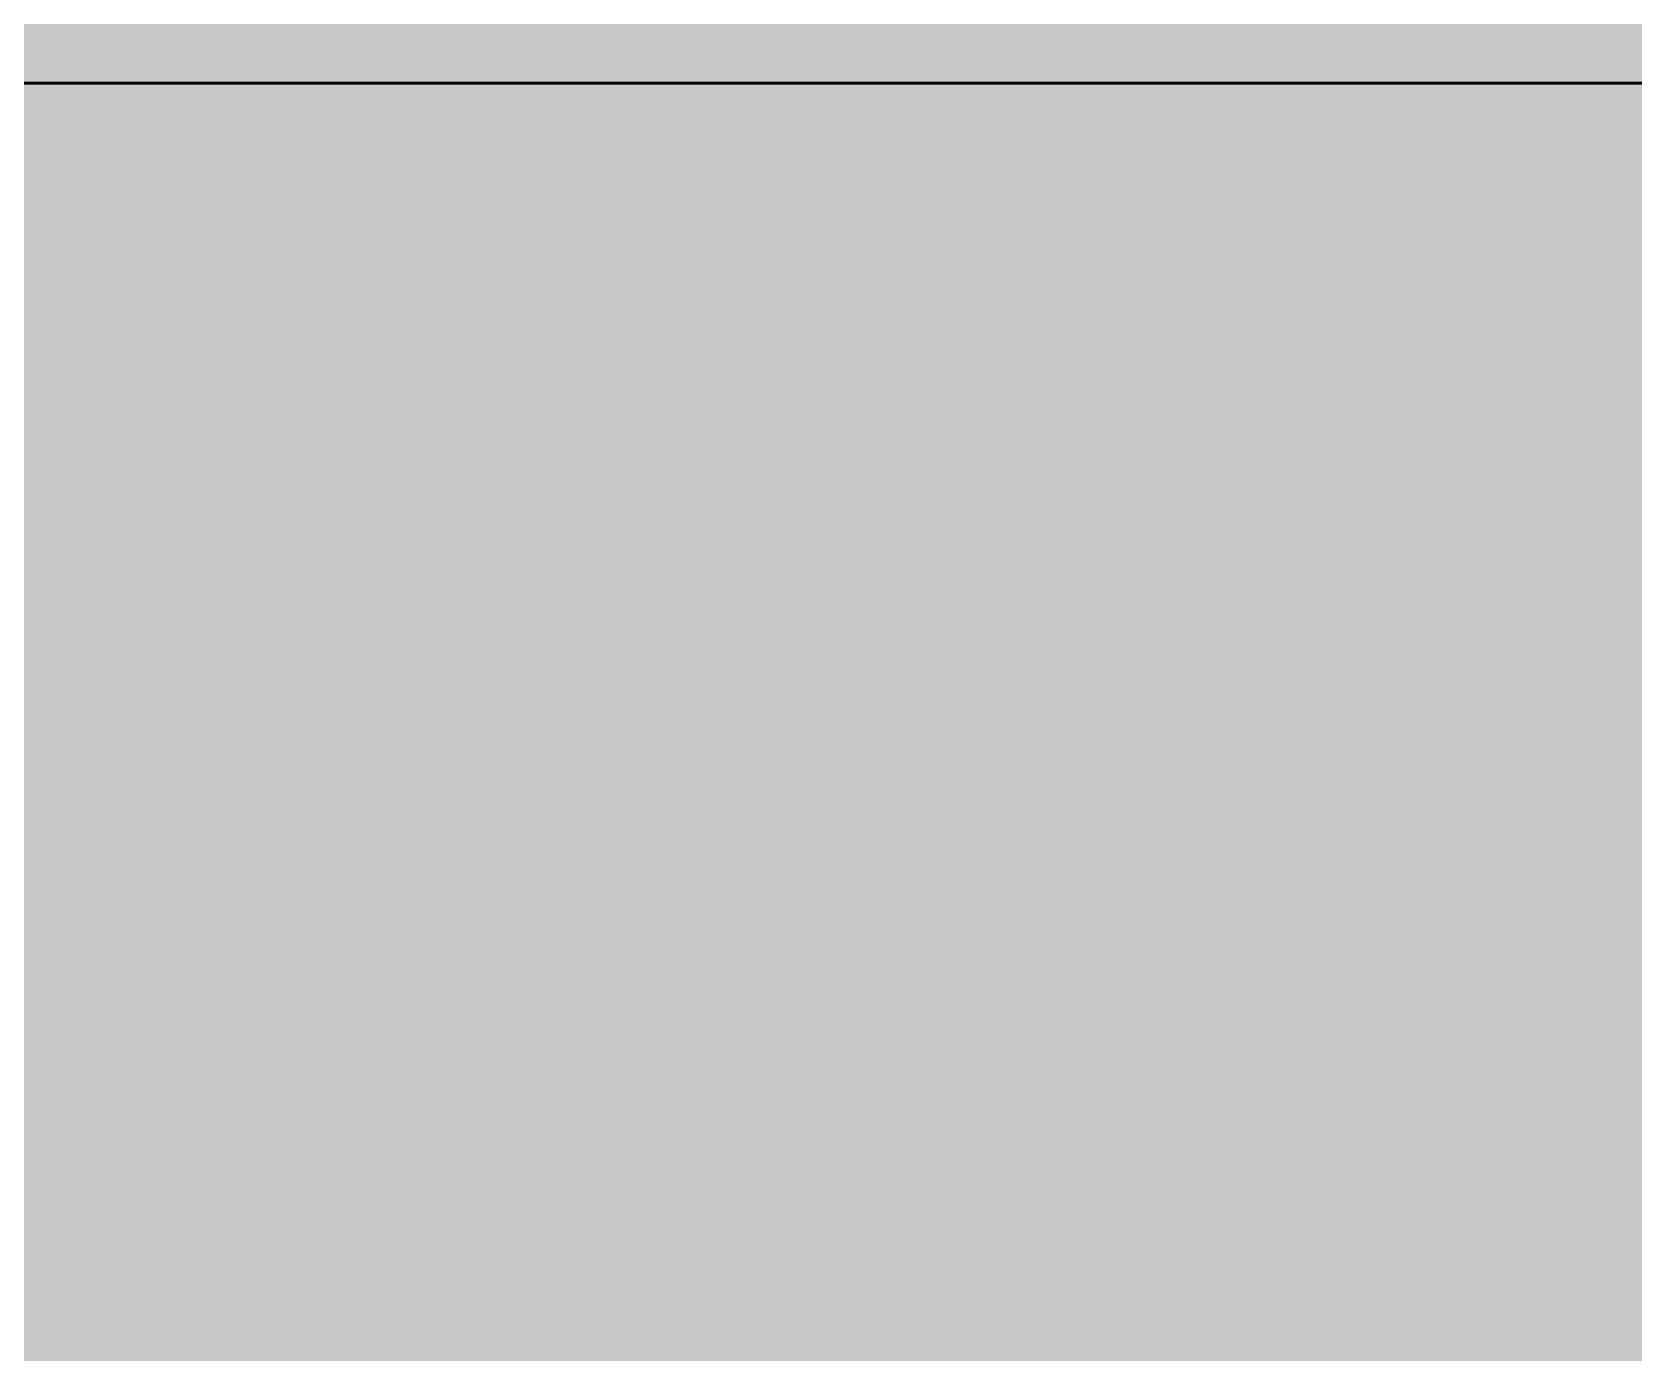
# Model space of a CAD drawing. Header units: millimetres. Extents: x -155050 to -36395, y -2753 to 7638.
# Drawn here: x -56431 to -56299.3, y -854.4 to -745.8 of the extents above; entities that cross this region are included whole.
import ezdxf

# ---------------------------------------------------------------- set-up
doc = ezdxf.new("R2010")
doc.units = ezdxf.units.MM
for name, pattern in [('IMPORT-DASHDOT', [11.176, 8.128, -1.524, 0, -1.524]), ('IMPORT-DASHED _2_', [9.652, 8.128, -1.524]), ('IMPORT-DĚLICÍ2 _2_', [15.875, 6.35, -3.175, 0, -3.175, 0, -3.175]), ('IMPORT-KANVBRDO', [20, 7, -6.5, 0, -6.5]), ('IMPORT-PHANTOM2', [14.732, 8.128, -1.524, 1.016, -1.524, 1.016, -1.524])]:
    doc.linetypes.add(name, pattern=pattern)
for name, color, linetype, lineweight, true_color in [('---1 - PBS PNP-1', 1, 'Continuous', 35, 0xff0000), ('00_pl_deštová voda oblast', 6, 'Continuous', 25, 0xff00ff), ('00_pL_hranice pozemku', 1, 'Continuous', 35, 0xff0000), ('00_pL_katastr', 150, 'Continuous', 9, 0x007fff), ('00_pL_katastr-1', 150, 'Continuous', 35, 0x007fff), ('212_HK_situace_03_dwg-1', 40, 'Continuous', 9, 0xffbf00), ('A-WALL-3', 7, 'Continuous', 9, 0xdeddc7), ('A-WALL-4', 7, 'Continuous', 9, 0x787878), ('hch kanal-2', 6, 'IMPORT-KANVBRDO', 9, 0xff00ff), ('hch oploceni-1', 7, 'IMPORT-DĚLICÍ2 _2_', 9, 0x00a5a5), ('hch teren-1', 7, 'Continuous', 9, 0x00a5a5), ('hchrozvodi-1', 7, 'IMPORT-DĚLICÍ2 _2_', 9, 0x00a5a5), ('Kóty-1', 3, 'IMPORT-DASHED _2_', 9, 0x00ff00), ('Obrys', 2, 'Continuous', 9, 0xffff00), ('Obrys-3', 5, 'Continuous', 9, 0x0000ff), ('Obrys-4', 5, 'IMPORT-DASHDOT', 9, 0x0000ff), ('PDF7_0V_popis-vodovod-ostatní', 9, 'Continuous', 9, 0x808080), ('PDF7_bod-vyska', 7, 'Continuous', 9, 0x7f5f00), ('PDF7_GASNET PLYN STŘEDOTLAK', 9, 'Continuous', 9, 0x808080), ('PDF7_GASNET PLYN STŘEDOTLAK OCHRANNĚ PÁSMO', 7, 'Continuous', 9, 0xa5a552), ('PDF7_GP Budovy', 7, 'Continuous', 9, 0x260000), ('PDF7_GP Dopravní zařízení', 1, 'Continuous', 9, 0xff0000), ('PDF7_GP Hraniční linie', 7, 'Continuous', 9, 0x0052a5), ('PDF7_GP Plotové linie', 7, 'Continuous', 9, 0x0052a5), ('PDF7_GP Veřejné osvětlení - lampy', 200, 'Continuous', 9, 0xbf00ff), ('PDF7_GP Výšky bodů', 7, 'Continuous', 9, 0x0052a5), ('PDF7_ISS CETIN Nadzemní sítě', 9, 'Continuous', 9, 0x808080), ('PDF7_ISS CETIN Zaměřené a kótované vnitřní STP', 9, 'Continuous', 9, 0x808080), ('PDF7_ISS KRÁLOVÉHRADECKÁ PROVOZNÍ SPLAŠKOVÁ KANALIZACE', 9, 'Continuous', 9, 0x808080), ('PDF7_ISS KRÁLOVÉHRADECKÁ PROVOZNÍ VODOVOD HL ŘAD', 9, 'Continuous', 9, 0x808080), ('PDF7_ISS ČEZ DISTRIBUCE NN', 9, 'Continuous', 9, 0x808080), ('PDF7_ISS ČEZ DISTRIBUCE VN PODZEMNÍ', 9, 'Continuous', 9, 0x808080), ('PDF7_Pouchov_726559$0$23700', 7, 'Continuous', 9, 0x52a5a5), ('PDF7_Slezské Předměstí_646971$0$21900', 7, 'Continuous', 9, 0x002600), ('PDF7_Slezské Předměstí_646971$0$23700', 9, 'Continuous', 9, 0x808080)]:
    doc.layers.add(name, color=color, linetype=linetype, lineweight=lineweight, true_color=true_color)
for name, color, linetype, lineweight in [('0-1', 7, 'Continuous', 9), ('0-2', 7, 'IMPORT-PHANTOM2', 9), ('00_pL_KOTY', 7, 'Continuous', 9), ('00_pl_rozhrani ploch', 7, 'Continuous', 18), ('00_pL_stavajici objekty', 7, 'Continuous', 50), ('2966-1_navrh dispozice stroju-HK_02_dwg-1', 7, 'Continuous', 9), ('2966-1_navrh dispozice stroju-HK_dwg-1', 7, 'Continuous', 9), ('A-WALL', 7, 'Continuous', 9), ('HK_TEREN_SESAZENI_dwg-1', 7, 'Continuous', 9), ('Kóty', 7, 'Continuous', 9), ('Obrys-7', 7, 'IMPORT-PHANTOM2', 9), ('PDF4_Geometry', 7, 'Continuous', 9), ('PDF7_GP Popis', 7, 'Continuous', 9)]:
    doc.layers.add(name, color=color, linetype=linetype, lineweight=lineweight)

# ---------------------------------------------------------------- blocks, each defined once
blk = doc.blocks.new('2966-1_navrh dispozice stroju-HK_dwg-867852-Řez 5')
at = {"layer": 'Kóty'}
blk.add_line((181940.69, -750), (198730.69, -750), dxfattribs=at)
at = {"layer": 'Obrys'}
blk.add_line((203519.7, -750), (179267.83, -750), dxfattribs=at)
blk = doc.blocks.new('2966-1_navrh dispozice stroju-HK_02_dwg__X1369-904556-Řez 5')
at = {"layer": '0-1'}
for p, q in [((183787.08, -750), (183792.08, -750)), ((183796.06, -750), (183801.06, -750)), ((183805.04, -750), (183810.04, -750)), ((183814.02, -750), (183819.02, -750)), ((183823, -750), (183828, -750)), ((183831.98, -750), (183836.98, -750)), ((183840.96, -750), (183845.96, -750)), ((183849.94, -750), (183854.94, -750)), ((183858.92, -750), (183863.92, -750)), ((183867.9, -750), (183872.9, -750)), ((183876.88, -750), (183881.88, -750)), ((183885.86, -750), (183890.86, -750)), ((183894.84, -750), (183899.84, -750)), ((183903.82, -750), (183908.82, -750)), ((183912.8, -750), (183917.8, -750))]:
    blk.add_line(p, q, dxfattribs=at)
blk = doc.blocks.new('2966-1_navrh dispozice stroju-HK_02_dwg__X1370-904557-Řez 5')
at = {"layer": '0-1'}
for p, q in [((183783.29, -750), (183788.29, -750)), ((183792.27, -750), (183797.27, -750)), ((183801.25, -750), (183806.25, -750)), ((183810.23, -750), (183815.23, -750)), ((183819.21, -750), (183824.21, -750)), ((183828.19, -750), (183833.19, -750)), ((183837.17, -750), (183842.17, -750)), ((183846.15, -750), (183851.15, -750)), ((183855.13, -750), (183860.13, -750)), ((183864.11, -750), (183869.11, -750)), ((183873.1, -750), (183878.1, -750)), ((183882.08, -750), (183887.08, -750)), ((183891.06, -750), (183896.06, -750)), ((183900.04, -750), (183905.04, -750)), ((183909.02, -750), (183914.02, -750))]:
    blk.add_line(p, q, dxfattribs=at)
blk = doc.blocks.new('2966-1_navrh dispozice stroju-HK_02_dwg__X1371-904558-Řez 5')
at = {"layer": '0-1'}
for p, q in [((183778.34, -750), (183783.34, -750)), ((183782.83, -750), (183787.83, -750)), ((183787.32, -750), (183792.32, -750)), ((183791.81, -750), (183796.81, -750)), ((183796.3, -750), (183801.3, -750)), ((183800.79, -750), (183805.79, -750)), ((183805.28, -750), (183810.28, -750)), ((183809.77, -750), (183814.77, -750)), ((183814.26, -750), (183819.26, -750)), ((183818.75, -750), (183823.75, -750)), ((183823.24, -750), (183828.24, -750)), ((183827.74, -750), (183832.74, -750)), ((183832.23, -750), (183837.23, -750)), ((183836.72, -750), (183841.72, -750)), ((183841.21, -750), (183846.21, -750)), ((183845.7, -750), (183850.7, -750)), ((183850.19, -750), (183855.19, -750)), ((183854.68, -750), (183859.68, -750)), ((183859.17, -750), (183864.17, -750)), ((183863.66, -750), (183868.66, -750)), ((183868.15, -750), (183873.15, -750)), ((183872.64, -750), (183877.64, -750)), ((183877.13, -750), (183882.13, -750)), ((183881.62, -750), (183886.62, -750)), ((183886.11, -750), (183891.11, -750)), ((183890.6, -750), (183895.6, -750)), ((183895.09, -750), (183900.09, -750)), ((183899.58, -750), (183904.58, -750)), ((183904.07, -750), (183909.07, -750)), ((183908.56, -750), (183913.56, -750)), ((183913.05, -750), (183918.05, -750))]:
    blk.add_line(p, q, dxfattribs=at)
blk = doc.blocks.new('2966-1_navrh dispozice stroju-HK_02_dwg__X1372-904559-Řez 5')
at = {"layer": '0-1'}
for p, q in [((183779.05, -750), (183784.05, -750)), ((183783.54, -750), (183788.54, -750)), ((183788.03, -750), (183793.03, -750)), ((183792.52, -750), (183797.52, -750)), ((183797.01, -750), (183802.01, -750)), ((183801.5, -750), (183806.5, -750)), ((183805.99, -750), (183810.99, -750)), ((183810.48, -750), (183815.48, -750)), ((183814.97, -750), (183819.97, -750)), ((183819.46, -750), (183824.46, -750)), ((183823.95, -750), (183828.95, -750)), ((183828.44, -750), (183833.44, -750)), ((183832.93, -750), (183837.93, -750)), ((183837.42, -750), (183842.42, -750)), ((183841.91, -750), (183846.91, -750)), ((183846.4, -750), (183851.4, -750)), ((183850.89, -750), (183855.89, -750)), ((183855.38, -750), (183860.38, -750)), ((183859.87, -750), (183864.87, -750)), ((183864.36, -750), (183869.36, -750)), ((183868.85, -750), (183873.85, -750)), ((183873.34, -750), (183878.34, -750)), ((183877.83, -750), (183882.83, -750)), ((183882.32, -750), (183887.32, -750)), ((183886.81, -750), (183891.81, -750)), ((183891.3, -750), (183896.3, -750)), ((183895.79, -750), (183900.79, -750)), ((183900.28, -750), (183905.28, -750)), ((183904.77, -750), (183909.77, -750)), ((183909.26, -750), (183914.26, -750)), ((183913.75, -750), (183918.75, -750))]:
    blk.add_line(p, q, dxfattribs=at)
blk = doc.blocks.new('2966-1_navrh dispozice stroju-HK_02_dwg__X1374-904561-Řez 5')
at = {"layer": '0-1'}
for p, q in [((183841.95, -750), (183846.95, -750)), ((183841.95, -750), (183846.95, -750)), ((183841.95, -750), (183846.95, -750)), ((183841.95, -750), (183846.95, -750)), ((183841.95, -750), (183846.95, -750)), ((183841.95, -750), (183846.95, -750)), ((183841.95, -750), (183846.95, -750)), ((183841.95, -750), (183846.95, -750)), ((183841.95, -750), (183846.95, -750)), ((183841.95, -750), (183846.95, -750)), ((183841.95, -750), (183846.95, -750)), ((183841.95, -750), (183846.95, -750)), ((183841.95, -750), (183846.95, -750)), ((183841.95, -750), (183846.95, -750)), ((183841.95, -750), (183846.95, -750)), ((183841.95, -750), (183846.95, -750)), ((183841.95, -750), (183846.95, -750)), ((183841.95, -750), (183846.95, -750)), ((183841.95, -750), (183846.95, -750)), ((183841.95, -750), (183846.95, -750)), ((183841.95, -750), (183846.95, -750)), ((183841.95, -750), (183846.95, -750)), ((183841.95, -750), (183846.95, -750)), ((183841.95, -750), (183846.95, -750)), ((183841.95, -750), (183846.95, -750)), ((183841.95, -750), (183846.95, -750)), ((183841.95, -750), (183846.95, -750)), ((183841.95, -750), (183846.95, -750)), ((183841.95, -750), (183846.95, -750)), ((183841.95, -750), (183846.95, -750)), ((183841.95, -750), (183846.95, -750)), ((183841.95, -750), (183846.95, -750)), ((183841.95, -750), (183846.95, -750)), ((183841.95, -750), (183846.95, -750)), ((183841.95, -750), (183846.95, -750)), ((183841.95, -750), (183846.95, -750)), ((183841.95, -750), (183846.95, -750)), ((183841.95, -750), (183846.95, -750)), ((183841.95, -750), (183846.95, -750)), ((183841.95, -750), (183846.95, -750)), ((183841.95, -750), (183846.95, -750)), ((183841.95, -750), (183846.95, -750)), ((183841.95, -750), (183846.95, -750)), ((183841.95, -750), (183846.95, -750)), ((183841.95, -750), (183846.95, -750)), ((183841.95, -750), (183846.95, -750)), ((183841.95, -750), (183846.95, -750)), ((183841.95, -750), (183846.95, -750)), ((183841.95, -750), (183846.95, -750)), ((183841.95, -750), (183846.95, -750)), ((183841.95, -750), (183846.95, -750)), ((183841.95, -750), (183846.95, -750)), ((183841.95, -750), (183846.95, -750)), ((183841.95, -750), (183846.95, -750)), ((183841.95, -750), (183846.95, -750)), ((183841.95, -750), (183846.95, -750)), ((183841.95, -750), (183846.95, -750)), ((183841.95, -750), (183846.95, -750)), ((183841.95, -750), (183846.95, -750)), ((183841.95, -750), (183846.95, -750)), ((183841.95, -750), (183846.95, -750)), ((183841.95, -750), (183846.95, -750)), ((183841.95, -750), (183846.95, -750)), ((183841.95, -750), (183846.95, -750)), ((183841.95, -750), (183846.95, -750)), ((183841.95, -750), (183846.95, -750)), ((183841.95, -750), (183846.95, -750)), ((183841.95, -750), (183846.95, -750)), ((183841.95, -750), (183846.95, -750)), ((183841.95, -750), (183846.95, -750)), ((183841.95, -750), (183846.95, -750)), ((183841.95, -750), (183846.95, -750)), ((183841.95, -750), (183846.95, -750)), ((183841.95, -750), (183846.95, -750)), ((183841.95, -750), (183846.95, -750)), ((183841.95, -750), (183846.95, -750)), ((183841.95, -750), (183846.95, -750)), ((183841.95, -750), (183846.95, -750)), ((183841.95, -750), (183846.95, -750)), ((183841.95, -750), (183846.95, -750)), ((183841.95, -750), (183846.95, -750)), ((183841.95, -750), (183846.95, -750)), ((183841.95, -750), (183846.95, -750)), ((183841.95, -750), (183846.95, -750)), ((183841.95, -750), (183846.95, -750)), ((183841.95, -750), (183846.95, -750)), ((183841.95, -750), (183846.95, -750)), ((183841.95, -750), (183846.95, -750)), ((183841.95, -750), (183846.95, -750)), ((183841.95, -750), (183846.95, -750)), ((183841.95, -750), (183846.95, -750)), ((183841.95, -750), (183846.95, -750)), ((183841.95, -750), (183846.95, -750)), ((183841.95, -750), (183846.95, -750)), ((183841.95, -750), (183846.95, -750)), ((183841.95, -750), (183846.95, -750)), ((183841.95, -750), (183846.95, -750)), ((183841.95, -750), (183846.95, -750)), ((183841.95, -750), (183846.95, -750)), ((183841.95, -750), (183846.95, -750)), ((183841.95, -750), (183846.95, -750)), ((183841.95, -750), (183846.95, -750)), ((183841.95, -750), (183846.95, -750)), ((183841.95, -750), (183846.95, -750)), ((183841.95, -750), (183846.95, -750)), ((183841.95, -750), (183846.95, -750)), ((183841.95, -750), (183846.95, -750)), ((183841.95, -750), (183846.95, -750)), ((183841.95, -750), (183846.95, -750)), ((183841.95, -750), (183846.95, -750)), ((183841.95, -750), (183846.95, -750)), ((183841.95, -750), (183846.95, -750)), ((183841.95, -750), (183846.95, -750)), ((183841.95, -750), (183846.95, -750)), ((183841.95, -750), (183846.95, -750)), ((183841.95, -750), (183846.95, -750)), ((183841.95, -750), (183846.95, -750)), ((183841.95, -750), (183846.95, -750)), ((183841.95, -750), (183846.95, -750)), ((183841.95, -750), (183846.95, -750)), ((183841.95, -750), (183846.95, -750)), ((183841.95, -750), (183846.95, -750)), ((183841.95, -750), (183846.95, -750)), ((183841.95, -750), (183846.95, -750)), ((183841.95, -750), (183846.95, -750)), ((183841.95, -750), (183846.95, -750)), ((183841.95, -750), (183846.95, -750)), ((183841.95, -750), (183846.95, -750)), ((183841.95, -750), (183846.95, -750)), ((183841.95, -750), (183846.95, -750)), ((183841.95, -750), (183846.95, -750)), ((183841.95, -750), (183846.95, -750)), ((183841.95, -750), (183846.95, -750)), ((183841.95, -750), (183846.95, -750)), ((183841.95, -750), (183846.95, -750)), ((183841.95, -750), (183846.95, -750)), ((183841.95, -750), (183846.95, -750)), ((183841.95, -750), (183846.95, -750)), ((183841.95, -750), (183846.95, -750)), ((183841.95, -750), (183846.95, -750)), ((183841.95, -750), (183846.95, -750)), ((183841.95, -750), (183846.95, -750)), ((183841.95, -750), (183846.95, -750)), ((183841.95, -750), (183846.95, -750)), ((183841.95, -750), (183846.95, -750)), ((183841.95, -750), (183846.95, -750)), ((183841.95, -750), (183846.95, -750)), ((183841.95, -750), (183846.95, -750)), ((183841.95, -750), (183846.95, -750)), ((183841.95, -750), (183846.95, -750)), ((183841.95, -750), (183846.95, -750)), ((183841.95, -750), (183846.95, -750)), ((183841.95, -750), (183846.95, -750)), ((183841.95, -750), (183846.95, -750)), ((183841.95, -750), (183846.95, -750)), ((183841.95, -750), (183846.95, -750)), ((183841.95, -750), (183846.95, -750)), ((183841.95, -750), (183846.95, -750)), ((183841.95, -750), (183846.95, -750)), ((183841.95, -750), (183846.95, -750)), ((183841.95, -750), (183846.95, -750)), ((183841.95, -750), (183846.95, -750)), ((183841.95, -750), (183846.95, -750)), ((183841.95, -750), (183846.95, -750)), ((183841.95, -750), (183846.95, -750)), ((183841.95, -750), (183846.95, -750)), ((183841.95, -750), (183846.95, -750)), ((183841.95, -750), (183846.95, -750)), ((183841.95, -750), (183846.95, -750)), ((183841.95, -750), (183846.95, -750)), ((183841.95, -750), (183846.95, -750)), ((183841.95, -750), (183846.95, -750)), ((183841.95, -750), (183846.95, -750)), ((183841.95, -750), (183846.95, -750)), ((183841.95, -750), (183846.95, -750)), ((183841.95, -750), (183846.95, -750)), ((183841.95, -750), (183846.95, -750)), ((183841.95, -750), (183846.95, -750)), ((183841.95, -750), (183846.95, -750)), ((183841.95, -750), (183846.95, -750)), ((183841.95, -750), (183846.95, -750)), ((183841.95, -750), (183846.95, -750)), ((183841.95, -750), (183846.95, -750)), ((183841.95, -750), (183846.95, -750)), ((183841.95, -750), (183846.95, -750)), ((183841.95, -750), (183846.95, -750)), ((183841.95, -750), (183846.95, -750)), ((183841.95, -750), (183846.95, -750)), ((183841.95, -750), (183846.95, -750)), ((183841.95, -750), (183846.95, -750)), ((183841.95, -750), (183846.95, -750)), ((183841.95, -750), (183846.95, -750)), ((183841.95, -750), (183846.95, -750)), ((183841.95, -750), (183846.95, -750)), ((183841.95, -750), (183846.95, -750)), ((183841.95, -750), (183846.95, -750)), ((183841.95, -750), (183846.95, -750)), ((183841.95, -750), (183846.95, -750)), ((183841.95, -750), (183846.95, -750)), ((183841.95, -750), (183846.95, -750)), ((183841.95, -750), (183846.95, -750)), ((183841.95, -750), (183846.95, -750)), ((183841.95, -750), (183846.95, -750)), ((183841.95, -750), (183846.95, -750)), ((183841.95, -750), (183846.95, -750)), ((183841.95, -750), (183846.95, -750)), ((183841.95, -750), (183846.95, -750)), ((183841.95, -750), (183846.95, -750)), ((183841.95, -750), (183846.95, -750)), ((183841.95, -750), (183846.95, -750)), ((183841.95, -750), (183846.95, -750)), ((183841.95, -750), (183846.95, -750)), ((183841.95, -750), (183846.95, -750)), ((183841.95, -750), (183846.95, -750)), ((183841.95, -750), (183846.95, -750)), ((183841.95, -750), (183846.95, -750)), ((183841.95, -750), (183846.95, -750)), ((183841.95, -750), (183846.95, -750)), ((183841.95, -750), (183846.95, -750)), ((183841.95, -750), (183846.95, -750)), ((183841.95, -750), (183846.95, -750)), ((183841.95, -750), (183846.95, -750)), ((183841.95, -750), (183846.95, -750)), ((183841.95, -750), (183846.95, -750)), ((183841.95, -750), (183846.95, -750)), ((183841.95, -750), (183846.95, -750)), ((183841.95, -750), (183846.95, -750)), ((183841.95, -750), (183846.95, -750)), ((183841.95, -750), (183846.95, -750)), ((183841.95, -750), (183846.95, -750)), ((183841.95, -750), (183846.95, -750)), ((183841.95, -750), (183846.95, -750)), ((183841.95, -750), (183846.95, -750)), ((183841.95, -750), (183846.95, -750)), ((183841.95, -750), (183846.95, -750)), ((183841.95, -750), (183846.95, -750)), ((183841.95, -750), (183846.95, -750)), ((183841.95, -750), (183846.95, -750)), ((183841.95, -750), (183846.95, -750)), ((183841.95, -750), (183846.95, -750)), ((183841.95, -750), (183846.95, -750)), ((183841.95, -750), (183846.95, -750)), ((183841.95, -750), (183846.95, -750)), ((183841.95, -750), (183846.95, -750)), ((183841.95, -750), (183846.95, -750)), ((183841.95, -750), (183846.95, -750)), ((183841.95, -750), (183846.95, -750)), ((183841.95, -750), (183846.95, -750)), ((183841.95, -750), (183846.95, -750)), ((183841.95, -750), (183846.95, -750)), ((183841.95, -750), (183846.95, -750)), ((183841.95, -750), (183846.95, -750)), ((183841.95, -750), (183846.95, -750)), ((183841.95, -750), (183846.95, -750)), ((183841.95, -750), (183846.95, -750)), ((183841.95, -750), (183846.95, -750)), ((183841.95, -750), (183846.95, -750)), ((183841.95, -750), (183846.95, -750)), ((183841.95, -750), (183846.95, -750)), ((183841.95, -750), (183846.95, -750)), ((183841.95, -750), (183846.95, -750)), ((183841.95, -750), (183846.95, -750)), ((183841.95, -750), (183846.95, -750)), ((183841.95, -750), (183846.95, -750)), ((183841.95, -750), (183846.95, -750)), ((183841.95, -750), (183846.95, -750)), ((183841.95, -750), (183846.95, -750)), ((183841.95, -750), (183846.95, -750)), ((183841.95, -750), (183846.95, -750)), ((183841.95, -750), (183846.95, -750)), ((183841.95, -750), (183846.95, -750)), ((183841.95, -750), (183846.95, -750)), ((183841.95, -750), (183846.95, -750)), ((183841.95, -750), (183846.95, -750)), ((183841.95, -750), (183846.95, -750)), ((183841.95, -750), (183846.95, -750)), ((183841.95, -750), (183846.95, -750)), ((183841.95, -750), (183846.95, -750)), ((183841.95, -750), (183846.95, -750)), ((183841.95, -750), (183846.95, -750)), ((183841.95, -750), (183846.95, -750)), ((183841.95, -750), (183846.95, -750)), ((183841.95, -750), (183846.95, -750)), ((183841.95, -750), (183846.95, -750)), ((183841.95, -750), (183846.95, -750)), ((183841.95, -750), (183846.95, -750)), ((183841.95, -750), (183846.95, -750)), ((183841.95, -750), (183846.95, -750)), ((183841.95, -750), (183846.95, -750)), ((183841.95, -750), (183846.95, -750)), ((183841.95, -750), (183846.95, -750)), ((183841.95, -750), (183846.95, -750)), ((183841.95, -750), (183846.95, -750)), ((183841.95, -750), (183846.95, -750)), ((183841.95, -750), (183846.95, -750)), ((183841.95, -750), (183846.95, -750)), ((183841.95, -750), (183846.95, -750)), ((183841.95, -750), (183846.95, -750)), ((183841.95, -750), (183846.95, -750)), ((183841.95, -750), (183846.95, -750)), ((183841.95, -750), (183846.95, -750)), ((183841.95, -750), (183846.95, -750)), ((183841.95, -750), (183846.95, -750)), ((183841.95, -750), (183846.95, -750)), ((183841.95, -750), (183846.95, -750)), ((183841.95, -750), (183846.95, -750)), ((183841.95, -750), (183846.95, -750)), ((183841.95, -750), (183846.95, -750)), ((183841.95, -750), (183846.95, -750)), ((183841.95, -750), (183846.95, -750)), ((183841.95, -750), (183846.95, -750)), ((183841.95, -750), (183846.95, -750)), ((183841.95, -750), (183846.95, -750)), ((183841.95, -750), (183846.95, -750)), ((183841.95, -750), (183846.95, -750)), ((183841.95, -750), (183846.95, -750)), ((183841.95, -750), (183846.95, -750)), ((183841.95, -750), (183846.95, -750)), ((183841.95, -750), (183846.95, -750)), ((183841.95, -750), (183846.95, -750)), ((183841.95, -750), (183846.95, -750)), ((183841.95, -750), (183846.95, -750)), ((183841.95, -750), (183846.95, -750)), ((183841.95, -750), (183846.95, -750)), ((183841.95, -750), (183846.95, -750)), ((183841.95, -750), (183846.95, -750)), ((183841.95, -750), (183846.95, -750)), ((183841.95, -750), (183846.95, -750)), ((183841.95, -750), (183846.95, -750)), ((183841.95, -750), (183846.95, -750)), ((183841.95, -750), (183846.95, -750)), ((183841.95, -750), (183846.95, -750)), ((183841.95, -750), (183846.95, -750)), ((183841.95, -750), (183842.47, -750)), ((183842.17, -750), (183846.95, -750)), ((183846.66, -750), (183846.95, -750))]:
    blk.add_line(p, q, dxfattribs=at)
blk = doc.blocks.new('2966-1_navrh dispozice stroju-HK_02_dwg-876232-Řez 5')
at = {"layer": '0-1'}
for p, q in [((184646.95, -750), (183736.95, -750)), ((183736.95, -750), (184646.95, -750)), ((183736.95, -750), (184646.95, -750)), ((184646.95, -750), (183736.95, -750)), ((184646.95, -750), (183736.95, -750)), ((183736.95, -750), (184646.95, -750)), ((184646.95, -750), (183736.95, -750)), ((183736.95, -750), (184646.95, -750)), ((183736.95, -750), (184646.95, -750)), ((184646.95, -750), (183736.95, -750)), ((183736.95, -750), (184646.95, -750)), ((184646.95, -750), (183736.95, -750)), ((183841.95, -750), (183846.95, -750)), ((183846.95, -750), (183841.95, -750)), ((183906.95, -750), (183886.95, -750)), ((183906.95, -750), (183886.95, -750))]:
    blk.add_line(p, q, dxfattribs=at)
at = {"layer": '0-1', "flags": 128}
blk.add_lwpolyline([(183846.95, -750), (183856.95, -750), (183986.95, -750)], dxfattribs=at)
blk.add_lwpolyline([(183846.95, -750), (183856.95, -750), (183986.95, -750)], dxfattribs=at)
at = {"layer": '0-2'}
for p, q in [((187508.95, -750), (183746.95, -750)), ((185636.95, -750), (183896.95, -750)), ((183896.95, -750), (185636.95, -750))]:
    blk.add_line(p, q, dxfattribs=at)
at = {"layer": 'Kóty'}
blk.add_line((182162.81, -750), (198952.81, -750), dxfattribs=at)
blk.add_line((182162.81, -750), (198952.81, -750), dxfattribs=at)
at = {"layer": 'Kóty-1'}
for p, q in [((188704.95, -750), (182187.81, -750)), ((182187.81, -750), (188704.95, -750))]:
    blk.add_line(p, q, dxfattribs=at)
at = {"layer": 'Obrys'}
for p, q in [((179267.83, -750), (203741.82, -750)), ((203741.82, -750), (179267.83, -750)), ((184274.12, -750), (182387.81, -750)), ((182387.81, -750), (188504.95, -750))]:
    blk.add_line(p, q, dxfattribs=at)
at = {"layer": 'Obrys-3'}
for p, q in [((181587.81, -750), (200127.81, -750)), ((200127.81, -750), (181587.81, -750)), ((199807.81, -750), (181587.81, -750))]:
    blk.add_line(p, q, dxfattribs=at)
at = {"layer": 'Obrys-3', "flags": 128}
blk.add_lwpolyline([(199802.81, -750), (181587.81, -750), (180987.81, -750)], dxfattribs=at)
at = {"layer": 'Obrys-4'}
for p, q in [((180587.81, -750), (192527.81, -750)), ((181287.81, -750), (186787.81, -750))]:
    blk.add_line(p, q, dxfattribs=at)
at = {"layer": 'Obrys-7'}
blk.add_line((182911.95, -750), (184536.95, -750), dxfattribs=at)
for name in ['2966-1_navrh dispozice stroju-HK_02_dwg__X1369-904556-Řez 5', '2966-1_navrh dispozice stroju-HK_02_dwg__X1371-904558-Řez 5', '2966-1_navrh dispozice stroju-HK_02_dwg__X1372-904559-Řez 5', '2966-1_navrh dispozice stroju-HK_02_dwg__X1370-904557-Řez 5', '2966-1_navrh dispozice stroju-HK_02_dwg__X1374-904561-Řez 5']:
    blk.add_blockref(name, (0, 0))
blk = doc.blocks.new('212_HK_situace_03_dwg-886969-Řez 5')
at = {"layer": '---1 - PBS PNP-1'}
blk.add_line((184097.97, -750), (180418.45, -750), dxfattribs=at)
at = {"layer": '00_pl_deštová voda oblast'}
for p, q in [((179268.19, -750), (184243.14, -750)), ((200043.36, -750), (180549.15, -750))]:
    blk.add_line(p, q, dxfattribs=at)
at = {"layer": '00_pl_deštová voda oblast', "flags": 128}
blk.add_lwpolyline([(200045.47, -750), (200045.07, -750), (180445.17, -750)], dxfattribs=at)
at = {"layer": '00_pL_hranice pozemku', "flags": 128}
blk.add_lwpolyline([(179267.83, -750), (190825.28, -750), (190825.16, -750), (200517.25, -750), (200432.56, -750), (203816.94, -750)], dxfattribs=at)
at = {"layer": '00_pL_katastr'}
blk.add_line((179267.83, -750), (187547.71, -750), dxfattribs=at)
at = {"layer": '00_pL_katastr', "flags": 128}
blk.add_lwpolyline([(179267.83, -750), (184793.07, -750), (182600.45, -750), (179267.83, -750)], dxfattribs=at)
blk.add_lwpolyline([(184793.07, -750), (200400.15, -750), (198207.53, -750), (182600.45, -750)], close=True, dxfattribs=at)
at = {"layer": '00_pL_katastr-1'}
for p, q in [((179267.83, -750), (203816.94, -750)), ((179267.83, -750), (203816.94, -750)), ((179267.83, -750), (203816.94, -750)), ((203816.94, -750), (179267.83, -750)), ((179267.83, -750), (194306.06, -750)), ((179267.83, -750), (191144.28, -750)), ((203816.94, -750), (179267.83, -750)), ((184245.81, -750), (179267.83, -750))]:
    blk.add_line(p, q, dxfattribs=at)
at = {"layer": '00_pL_katastr-1', "flags": 128}
for points in [[(179267.83, -750), (180386.98, -750), (190827.91, -750), (199063.24, -750), (203816.94, -750)], [(179267.83, -750), (183088.19, -750), (185046.95, -750), (184719.3, -750), (181494.58, -750)], [(179267.83, -750), (189670.01, -750), (187547.71, -750), (203518.5, -750), (196394.91, -750), (179267.83, -750)], [(203816.94, -750), (186983.57, -750), (187223.24, -750), (179267.83, -750)], [(179267.83, -750), (185852.75, -750), (188324, -750), (200935.35, -750), (203816.94, -750)], [(179267.83, -750), (194666.62, -750), (198047.58, -750), (202800.39, -750), (196394.91, -750), (196349.26, -750), (193555.84, -750), (179267.83, -750)], [(179267.83, -750), (185608.36, -750), (190751.45, -750), (190749.67, -750), (194726.15, -750), (196002.93, -750), (200511.65, -750), (200463.77, -750), (200417.59, -750), (203816.94, -750)]]:
    blk.add_lwpolyline(points, dxfattribs=at)
blk.add_lwpolyline([(195945.76, -750), (182563.55, -750), (182545.91, -750), (195925.9, -750)], close=True, dxfattribs=at)
at = {"layer": '00_pL_KOTY', "flags": 128}
blk.add_lwpolyline([(181569.31, -750), (184453.39, -750), (183700.28, -750)], dxfattribs=at)
at = {"layer": '00_pl_rozhrani ploch'}
blk.add_line((179267.83, -750), (184878.07, -750), dxfattribs=at)
at = {"layer": '00_pl_rozhrani ploch', "flags": 128}
blk.add_lwpolyline([(183368.19, -750), (183369.16, -750), (187769.16, -750), (187768.19, -750)], dxfattribs=at)
at = {"layer": '00_pL_stavajici objekty'}
blk.add_line((179267.83, -750), (203816.94, -750), dxfattribs=at)
at = {"layer": '00_pL_stavajici objekty', "flags": 128}
for points in [[(203816.94, -750), (186930.3, -750), (187169.97, -750), (179267.83, -750)], [(184775.57, -750), (185106.18, -750), (183178.66, -750), (179323.59, -750), (179267.83, -750)], [(179267.83, -750), (181585.17, -750), (184775.57, -750)]]:
    blk.add_lwpolyline(points, dxfattribs=at)
blk.add_lwpolyline([(195917.99, -750), (182558.41, -750), (182569.99, -750), (195929.58, -750)], close=True, dxfattribs=at)
at = {"layer": 'PDF4_Geometry'}
for p, q in [((203816.94, -750), (179267.83, -750)), ((179267.83, -750), (203816.94, -750)), ((179267.83, -750), (203816.94, -750)), ((179267.83, -750), (194252.79, -750)), ((179267.83, -750), (191091.01, -750)), ((203816.94, -750), (179267.83, -750)), ((184192.55, -750), (179267.83, -750))]:
    blk.add_line(p, q, dxfattribs=at)
at = {"layer": 'PDF4_Geometry', "flags": 128}
for points in [[(179267.83, -750), (187494.45, -750), (203465.23, -750), (196341.65, -750), (179267.83, -750)], [(179267.83, -750), (189616.74, -750), (187494.45, -750)], [(179267.83, -750), (193502.58, -750), (196295.99, -750), (196341.65, -750), (202747.12, -750), (197994.31, -750), (194613.35, -750), (179267.83, -750)], [(179267.83, -750), (184739.8, -750), (182547.18, -750), (179267.83, -750)]]:
    blk.add_lwpolyline(points, dxfattribs=at)
blk.add_lwpolyline([(184739.8, -750), (200346.88, -750), (198154.26, -750), (182547.18, -750)], close=True, dxfattribs=at)
at = {"layer": 'PDF7_0V_popis-vodovod-ostatní', "flags": 128}
blk.add_lwpolyline([(191220.82, -750), (191221.4, -750), (179267.83, -750)], dxfattribs=at)
at = {"layer": 'PDF7_bod-vyska', "flags": 128}
blk.add_lwpolyline([(183712.67, -750), (183646.21, -750), (183513.28, -750), (183446.83, -750), (183380.39, -750), (183380.43, -750), (183513.43, -750), (183579.93, -750), (183712.89, -750), (183845.82, -750), (183912.28, -750), (183978.73, -750), (184045.17, -750), (184045.13, -750), (183978.64, -750), (183978.62, -750), (183845.69, -750), (183779.2, -750), (183646.29, -750), (183579.87, -750), (183579.89, -750), (183579.93, -750)], dxfattribs=at)
at = {"layer": 'PDF7_GASNET PLYN STŘEDOTLAK', "flags": 128}
blk.add_lwpolyline([(183783.25, -750), (184049.11, -750), (184049.07, -750), (184381.4, -750), (184381.44, -750), (184647.3, -750), (184381.44, -750), (184381.4, -750), (184049.07, -750), (184049.11, -750)], close=True, dxfattribs=at)
at = {"layer": 'PDF7_GASNET PLYN STŘEDOTLAK OCHRANNĚ PÁSMO', "flags": 128}
for points in [[(183849.37, -750), (183649.98, -750)], [(183650.64, -750), (183850.04, -750)], [(183714.96, -750), (183914.36, -750)], [(184046.65, -750), (183847.25, -750)]]:
    blk.add_lwpolyline(points, close=True, dxfattribs=at)
at = {"layer": 'PDF7_GP Budovy', "flags": 128}
blk.add_lwpolyline([(179267.83, -750), (184775.57, -750), (185106.18, -750), (179323.59, -750)], dxfattribs=at)
blk.add_lwpolyline([(182569.99, -750), (182558.41, -750), (195917.99, -750), (195929.58, -750)], close=True, dxfattribs=at)
at = {"layer": 'PDF7_GP Dopravní zařízení', "flags": 128}
blk.add_lwpolyline([(183779.93, -750), (183979.43, -750), (184577.47, -750), (184377.97, -750)], close=True, dxfattribs=at)
at = {"layer": 'PDF7_GP Hraniční linie', "flags": 128}
for points in [[(179267.83, -750), (179522.38, -750), (183311.01, -750), (183708.88, -750), (185038.17, -750), (182311.24, -750), (179267.83, -750)], [(203816.94, -750), (189170.88, -750), (179267.83, -750)], [(179267.83, -750), (189500.88, -750), (203816.94, -750)], [(179267.83, -750), (181523.68, -750), (185377.25, -750), (185708.05, -750), (184644.58, -750), (184577.47, -750)], [(179267.83, -750), (181452.52, -750), (184378.08, -750)], [(179267.83, -750), (185267.05, -750), (191581.47, -750), (200953.08, -750), (203816.94, -750)], [(182558.41, -750), (182691.34, -750), (182624.59, -750), (184552.1, -750), (184552.37, -750)]]:
    blk.add_lwpolyline(points, dxfattribs=at)
at = {"layer": 'PDF7_GP Plotové linie'}
blk.add_line((185640.92, -750), (179268.03, -750), dxfattribs=at)
at = {"layer": 'PDF7_GP Popis'}
blk.add_line((183887.18, -750), (184020.09, -750), dxfattribs=at)
at = {"layer": 'PDF7_GP Popis', "flags": 128}
for points in [[(183754.34, -750), (183953.69, -750), (183887.23, -750), (183887.2, -750), (183820.74, -750), (183754.29, -750), (183754.32, -750), (183754.34, -750), (183820.8, -750), (183887.29, -750), (183953.75, -750), (183953.73, -750), (183953.71, -750)], [(183887.14, -750), (184086.62, -750), (184086.64, -750), (184153.09, -750)]]:
    blk.add_lwpolyline(points, dxfattribs=at)
at = {"layer": 'PDF7_GP Veřejné osvětlení - lampy'}
for p, q in [((184695.12, -750), (183831.04, -750)), ((184773.17, -750), (183909.07, -750))]:
    blk.add_line(p, q, dxfattribs=at)
at = {"layer": 'PDF7_GP Výšky bodů', "flags": 128}
for points in [[(183688.06, -750), (183555.18, -750), (183688.15, -750), (183688.13, -750), (183754.57, -750), (183821.04, -750), (183887.52, -750), (183887.55, -750), (183954.03, -750), (183887.59, -750), (183821.12, -750), (183754.66, -750)], [(183643.17, -750), (183576.72, -750), (183643.25, -750), (183643.23, -750), (183709.7, -750), (183709.67, -750), (183776.14, -750), (183842.63, -750), (183909.11, -750), (183909.13, -750), (183842.69, -750), (183776.23, -750), (183709.76, -750)], [(183714.86, -750), (183847.77, -750), (183847.81, -750), (183914.28, -750), (183980.76, -750), (184047.25, -750), (184047.27, -750), (183980.8, -750), (183980.83, -750), (183914.36, -750), (183847.87, -750)], [(183841.75, -750), (183775.26, -750), (183775.24, -750), (183841.71, -750), (183908.15, -750), (183908.17, -750), (183974.64, -750), (183974.66, -750), (183974.68, -750), (183974.74, -750), (184174.12, -750)], [(183780.72, -750), (183913.63, -750), (183913.7, -750), (183980.14, -750), (184046.61, -750), (184046.63, -750), (184113.09, -750), (184113.12, -750), (184113.14, -750), (184046.69, -750), (183980.23, -750)]]:
    blk.add_lwpolyline(points, dxfattribs=at)
blk.add_lwpolyline([(183912.5, -750), (183846.05, -750), (183846.07, -750), (183912.56, -750), (183979.05, -750), (184045.54, -750), (184112, -750), (184178.47, -750), (184178.45, -750), (184178.42, -750), (184111.94, -750), (184111.92, -750), (183978.96, -750)], close=True, dxfattribs=at)
at = {"layer": 'PDF7_ISS CETIN Nadzemní sítě', "flags": 128}
for points in [[(183895.08, -750), (183629.39, -750)], [(183908.47, -750), (184174.18, -750), (184772.48, -750), (184174.18, -750)]]:
    blk.add_lwpolyline(points, close=True, dxfattribs=at)
at = {"layer": 'PDF7_ISS CETIN Zaměřené a kótované vnitřní STP', "flags": 128}
blk.add_lwpolyline([(183514.58, -750), (184245.68, -750), (184843.85, -750), (184245.68, -750), (183514.58, -750), (184245.68, -750)], close=True, dxfattribs=at)
at = {"layer": 'PDF7_ISS KRÁLOVÉHRADECKÁ PROVOZNÍ SPLAŠKOVÁ KANALIZACE', "flags": 128}
blk.add_lwpolyline([(183655.05, -750), (184452.64, -750)], close=True, dxfattribs=at)
at = {"layer": 'PDF7_ISS KRÁLOVÉHRADECKÁ PROVOZNÍ VODOVOD HL ŘAD', "flags": 128}
blk.add_lwpolyline([(184379.26, -750), (183581.67, -750)], close=True, dxfattribs=at)
at = {"layer": 'PDF7_ISS ČEZ DISTRIBUCE NN', "flags": 128}
blk.add_lwpolyline([(184048.38, -750), (184048.34, -750), (183782.56, -750), (183516.7, -750), (183583.21, -750), (183516.77, -750), (183583.21, -750), (183516.7, -750), (183782.56, -750), (184048.34, -750), (184048.38, -750), (184048.34, -750), (183782.56, -750), (183516.7, -750), (183583.21, -750), (183516.77, -750), (183583.21, -750), (183516.7, -750), (183782.56, -750), (184048.34, -750)], close=True, dxfattribs=at)
at = {"layer": 'PDF7_ISS ČEZ DISTRIBUCE VN PODZEMNÍ', "flags": 128}
for points in [[(184320.76, -750), (183523.17, -750), (182924.98, -750), (183523.17, -750)], [(183922.09, -750), (183058.04, -750)]]:
    blk.add_lwpolyline(points, close=True, dxfattribs=at)
at = {"layer": 'PDF7_Pouchov_726559$0$23700', "flags": 128}
for points in [[(179267.83, -750), (181861.21, -750), (197746.45, -750), (203816.94, -750)], [(203816.94, -750), (197746.25, -750), (181861.02, -750), (179267.83, -750)]]:
    blk.add_lwpolyline(points, dxfattribs=at)
at = {"layer": 'PDF7_Slezské Předměstí_646971$0$21900'}
for p, q in [((179267.83, -750), (203816.94, -750)), ((203816.94, -750), (179267.83, -750)), ((203816.94, -750), (179267.83, -750))]:
    blk.add_line(p, q, dxfattribs=at)
at = {"layer": 'PDF7_Slezské Předměstí_646971$0$21900', "flags": 128}
for points in [[(203816.94, -750), (201004.42, -750), (188442.44, -750), (185916.75, -750), (179267.83, -750)], [(196069.56, -750), (194808.25, -750), (190825.16, -750), (190825.28, -750), (185707.45, -750), (179267.83, -750)], [(179267.83, -750), (180460.44, -750), (190895.52, -750)], [(179267.83, -750), (187315.31, -750), (187116.53, -750), (203816.94, -750)]]:
    blk.add_lwpolyline(points, dxfattribs=at)
at = {"layer": 'PDF7_Slezské Předměstí_646971$0$23700', "flags": 128}
for points in [[(179267.83, -750), (184312.21, -750), (190825.82, -750), (190825.67, -750), (184245.6, -750), (179267.83, -750)], [(179267.83, -750), (179461.34, -750), (181920.44, -750), (190826.85, -750), (190826.1, -750), (181720.29, -750), (179267.83, -750)]]:
    blk.add_lwpolyline(points, dxfattribs=at)
blk = doc.blocks.new('HK_TEREN_SESAZENI_dwg_fgvzhj-918100-Řez 5')
at = {"layer": 'hch kanal-2'}
for p in [(188864.26, -750), (195151.57, -750)]:
    blk.add_line(p, (179267.83, -750), dxfattribs=at)
at = {"layer": 'hch oploceni-1'}
blk.add_line((194295.21, -750), (179267.83, -750), dxfattribs=at)
at = {"layer": 'hch teren-1'}
for p, q in [((184977.38, -750), (181405.29, -750)), ((185238.36, -750), (181406.5, -750))]:
    blk.add_line(p, q, dxfattribs=at)
at = {"layer": 'hch teren-1', "flags": 128}
blk.add_lwpolyline([(179267.83, -750), (183427.22, -750), (183380.79, -750), (188478.66, -750)], dxfattribs=at)
at = {"layer": 'hchrozvodi-1', "flags": 128}
blk.add_lwpolyline([(179267.83, -750), (185011.5, -750), (188870.28, -750), (195484.41, -750)], dxfattribs=at)
blk = doc.blocks.new('HK_TEREN_SESAZENI_dwg-918098-Řez 5')
blk.add_blockref('HK_TEREN_SESAZENI_dwg_fgvzhj-918100-Řez 5', (0, 0))

msp = doc.modelspace()

# ---------------------------------------------------------------- hatches: boundary and pattern name
at = {"layer": 'A-WALL-3'}
msp.add_hatch(color=256, dxfattribs=at).paths.add_polyline_path([(-56198.51, -765.01), (-56198.51, -450), (-59348.51, -450), (-59348.51, -750), (-56208.51, -750), (-56208.51, -765.01), (-56199.57, -765.01)])
at = {"layer": 'A-WALL-4'}
for points in [[(-60048.51, -953), (-56358.51, -953), (-56358.51, -750), (-60048.51, -750)], [(-56343.41, -953), (-56226.01, -953), (-56226.01, -833.99), (-56208.51, -833.61), (-56208.51, -750), (-56358.51, -750), (-56358.51, -953)]]:
    msp.add_hatch(color=256, dxfattribs=at).paths.add_polyline_path(points)

# ---------------------------------------------------------------- linework, layer by layer
at = {"layer": 'A-WALL'}
msp.add_line((-56208.51, -750), (-60048.51, -750), dxfattribs=at)

# ---------------------------------------------------------------- block references
at = {"layer": '212_HK_situace_03_dwg-1'}
msp.add_blockref('212_HK_situace_03_dwg-886969-Řez 5', (-240214.2, 0), dxfattribs=at)
at = {"layer": '2966-1_navrh dispozice stroju-HK_02_dwg-1'}
msp.add_blockref('2966-1_navrh dispozice stroju-HK_02_dwg-876232-Řez 5', (-240214.2, 0), dxfattribs=at)
at = {"layer": '2966-1_navrh dispozice stroju-HK_dwg-1'}
msp.add_blockref('2966-1_navrh dispozice stroju-HK_dwg-867852-Řez 5', (-240214.2, 0), dxfattribs=at)
at = {"layer": 'HK_TEREN_SESAZENI_dwg-1'}
msp.add_blockref('HK_TEREN_SESAZENI_dwg-918098-Řez 5', (-240214.2, 0), dxfattribs=at)

doc.saveas('drawing.dxf')
